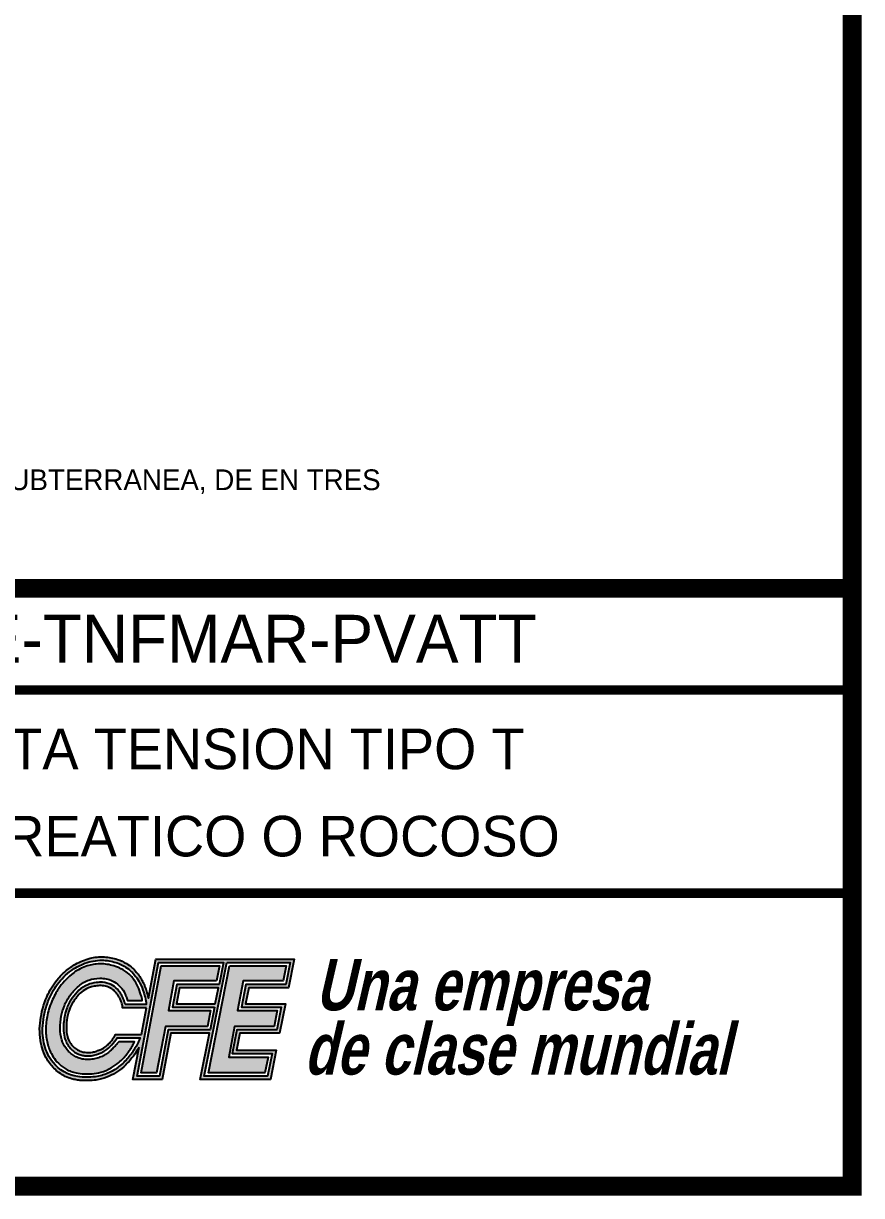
# Model space of a CAD drawing. Header units: centimetres. Extents: x 899 to 420531, y -3090 to 1299.
# Drawn here: x 11942 to 12397, y -3090 to -2454 of the extents above; entities that cross this region are included whole.
import ezdxf
from ezdxf.enums import TextEntityAlignment as Align

# ---------------------------------------------------------------- set-up
doc = ezdxf.new("R2010")
doc.units = ezdxf.units.CM
doc.header["$LTSCALE"] = 10
doc.header["$MEASUREMENT"] = 0
for name, color, linetype in [('DIM', 7, 'CONTINUOUS'), ('MARCO', 7, 'CONTINUOUS'), ('TEXTOS', 7, 'CONTINUOUS')]:
    doc.layers.add(name, color=color, linetype=linetype)
doc.layers.add('LOGO', color=7, linetype='CONTINUOUS', true_color=0x00a160)
doc.styles.get("Standard").update_dxf_attribs({"font": ''})
doc.styles.get('Standard').set_extended_font_data('Zurich Ex BT')

# ---------------------------------------------------------------- blocks, each defined once
blk = doc.blocks.new('CFE-logo')
at = {"layer": 'LOGO'}
h = blk.add_hatch(color=256, dxfattribs=at)
h.paths.add_polyline_path([(-6.296510397807237, 34.4916818916011, 0.05461740630246166), (-8.959600351910794, 35.72278897206188, 0.06951030570999486), (-12.94891472118138, 36.47425615014498, 0.073460864474819), (-17.11078311429612, 36.06672624592306, 0.07022840736737768), (-21.49611294675226, 34.29127117868644, 0.04372175075172762), (-24.22403921729909, 32.3860811294788, 0.03964056503590947), (-26.50265851508982, 30.15117404581066, 0.06764960202790933), (-29.65025044056765, 25.35131605320612, 0.07093087270709626), (-31.77053470380543, 18.49573520804698, 0.08340012204452067), (-31.89087380446497, 11.64099565361949, 0.09380797958747174), (-29.89741964908908, 5.90065387213156, 0.07353755055759147), (-27.54664304325936, 3.036961632679262, 0.03924338011328959), (-25.95177774486832, 1.755909290559078, 0.03704822304648912), (-24.48010143247478, 0.9096399478329076, 0.04182346526125651), (-22.64394674822663, 0.2136727140678722, 0.02725127495808759), (-21.21654704445906, -0.1115030895843176, 0.02294827641401336), (-19.74308065968296, -0.2940825158056093, 0.02724145192794626), (-17.50199876453166, -0.3439029426887714, 0.02806237995019272), (-15.38893496035687, -0.161239275167306, 0.05488975171690104), (-12.11454270030915, 0.6731359334538602, 0.05016510896624748), (-9.575303357056312, 1.943049787423238, 0.04074378850225784), (-7.115224353475831, 3.784855438792297, 0.04453040120692146), (-4.654561128989268, 6.389811781458111, 0.03382078490169994), (-2.990620391108401, 8.817051559514, 0.0108583748765775), (-2.522144233348563, 9.650642793351693), (-4.348928772966538, 0), (4.348928772966538, 0), (6.95900937231466, 13.78868442330556), (18.39428194145794, 13.78868442330555), (15.6577783206991, 0), (36.55852876366961, 0), (38.2812159559787, 8.680269916190824), (26.41691155976102, 8.680269916190824), (27.43072798821077, 13.78868442330555), (39.29503238442845, 13.78868442330554), (41.02018340686639, 22.48136907772718), (29.1558790106487, 22.48136907772718), (30.11324569053877, 27.30534479851622), (41.97755008675644, 27.30534479851621), (43.65895647932561, 35.7776091721463), (2.423468123248149, 35.7776091721463), (0.2264641274855776, 24.1711496697549, 0.02790874330514744), (-0.3386355930087994, 26.36070732293623, 0.001464242393477046), (-0.3738591819900954, 26.47000989519328, 0.0005775405462198427), (-0.3878786173449698, 26.51291246473286, -0.0094972228755269), (-0.4014760048173375, 26.55420575985274, 0.003355744004023597), (-0.4847165135558384, 26.80049882880843, 0.002539834284760729), (-0.5491609498878418, 26.98401108044514, 0.005278382754171127), (-0.686754219449508, 27.35710784048395, 0.01350396319447534), (-1.060247973366561, 28.26398706672147, 0.004306739415659427), (-1.184498546764264, 28.53739473104603, 0.02078572028461339), (-1.815043109464217, 29.76007670777726, 0.01640924761780566), (-2.341752042075861, 30.61776794909837, 0.06261771340831113), (-4.509199303621351, 33.17043331364229, 0.04711493818555301)])
h.paths.add_polyline_path([(-4.734965426265994, 32.01727752458784, -0.02601103704158121), (-3.884634559062569, 31.08223979666231, -0.04095499337793729), (-2.633476793491035, 29.27585337954557, -0.04500941731694892), (-1.377558125666461, 26.55714253055331, -0.05712467177259482), (-0.3919087103426406, 22.34058337550752), (-6.680561551347516, 22.34058337550752, 0.02279839287674798), (-6.868350948121439, 23.10643830149925, 0.02279491653787338), (-7.150418078066501, 23.92793454995333, 0.02457157799521932), (-7.536326419641107, 24.78069671209272, 0.02938814442134341), (-8.091427771424101, 25.7227468176838, 0.04070147577414797), (-8.994336631435196, 26.85803405836032, 0.08779479072258964), (-10.86669604374698, 28.24477220031514, 0.09583510346342396), (-13.34227987225979, 28.92031638158519, 0.05690798159638034), (-15.27141401434289, 28.84509226627674, 0.06530119784838427), (-17.80662865273927, 28.20284945532816, 0.09536274630520294), (-20.4112370815967, 26.54458949637629, 0.0474391522463431), (-22.43159921691369, 24.19975288644824, 0.02825649798465963), (-23.21414681429746, 22.98173735788066, 0.03607873827616925), (-23.9472240147173, 21.43393546303778, 0.04081136495026835), (-24.61598143789458, 19.14827818475393, 0.04681253519747575), (-25.04722512441153, 15.12574455335087, 0.0657990968029092), (-24.71608412697669, 12.54620370567429, 0.05292811789224829), (-24.0832251807828, 10.891920483104, 0.05558890679821955), (-23.14641598033248, 9.467507381299953, 0.0529603407597032), (-22.07110653374244, 8.422148369916016, 0.06847203035600848), (-20.53303992213676, 7.520746437267348, 0.05425346576825215), (-19.26960492110765, 7.148082829516454, 0.01280185938113514), (-18.97816832397752, 7.103071351832682, 0.02399264568712778), (-18.42194541307956, 7.058325275123167, 0.02536147956592134), (-17.64394778018612, 7.031080421406472, 0.0449305305096068), (-16.3279336871799, 7.123273184299677, 0.04441309390413085), (-14.89749177505305, 7.515071992238632, 0.01516485218980413), (-13.83948990754846, 7.937191300243796, 0.04259991342705424), (-12.7195626540148, 8.481809448302812, 0.07505838399164909), (-10.6252890669632, 10.28511029783684, 0.04454127457032122), (-9.090273235717753, 12.37312426237318), (-2.247245078577343, 12.37312426237318, -0.02135902557733132), (-2.825937637763282, 11.00637580011207, -0.04186261236938598), (-4.59175629360282, 7.963668050423422, -0.04806758004959507), (-7.060034521824853, 5.070963484369258, -0.05552387423611353), (-10.08709211679471, 2.730067128575854, -0.03328300441270373), (-11.79440835315724, 1.851509854316618, -0.06810329910996894), (-15.59666530229023, 0.824596865090399, -0.06907324557757347), (-20.7937249853559, 0.858644621710738, -0.1916997435432709), (-28.13427930552046, 5.07502950600832, -0.1089706363551577), (-30.6905588161301, 10.24048448058076, -0.08226676911593192), (-31.18941334699743, 16.00539538022849, -0.03328003329805639), (-30.67326686228693, 19.61698241505891, -0.04289584800808812), (-29.46884604748518, 23.59481552675223, -0.063819500008731), (-26.89221407695961, 28.25690212293171, -0.07847993833622813), (-22.64069263435066, 32.44686537477482, -0.05613615466590814), (-19.24148847250608, 34.34150247703805, -0.0881606893408291), (-14.21976727608915, 35.47082501593104, -0.07880256604528371), (-9.897919743229458, 34.95248538118923, -0.0731976230558367), (-6.559067520255418, 33.46910203047759, -0.05443891273859081)], flags=16)
h.paths.add_polyline_path([(-4.693981750047874, 30.51370969487504, -0.03803977150279726), (-3.718867730536916, 29.19974460989759, -0.03212800632440319), (-2.884733987303505, 27.66842962877401, -0.0386217443284832), (-1.96803531553212, 25.19712337900272, -0.03037641655776432), (-1.572316735970801, 23.46282245824543), (-5.959098054466832, 23.46282245824543, 0.025236024519904), (-6.391061382085775, 24.74554347300788, 0.03247070123040734), (-7.015493540437015, 26.09025832053661, 0.08988992102798381), (-8.441033991044183, 27.86901949957153, 0.08801543671562283), (-10.51824323876863, 29.38947855282649, 0.1141722855956241), (-14.23377464518896, 30.11540734783466, 0.08355277434780392), (-17.46357337178483, 29.5751308853989, 0.0929634662239191), (-20.48086267156449, 27.80471205602921, 0.04818764746455715), (-22.92199087639261, 25.21056397954633, 0.06447140314796265), (-24.76431864959216, 21.89520897863674, 0.04538941050132368), (-25.67576080447447, 18.8784387445452, 0.05370507618269075), (-26.03511390150175, 15.14679411715647, 0.07394225353532065), (-25.52738763676465, 11.75692565789813, 0.07737076578069099), (-24.35296012682831, 9.366685258250984, 0.04178444246087082), (-23.4884164653455, 8.33745043571137, 0.03674311427966918), (-22.57772221770764, 7.547068991063343, 0.04249620644418415), (-21.33951183579976, 6.777447989799324, 0.04224160556313636), (-19.98818927591019, 6.225097817909419, 0.08678789245952455), (-17.9723528865977, 5.935668712729352, 0.04858325746857263), (-16.19331816256997, 6.058101991609202, 0.04001428976853721), (-14.62636918385364, 6.462488681192291, 0.02551392852652476), (-13.19790081360565, 7.036740962524566, 0.04012411801331348), (-12.21780621637981, 7.619338520848066, 0.02741096232039362), (-11.18596656289595, 8.44081323216244, 0.02059841581465826), (-10.10817594580846, 9.484188184895007, 0.01342118704462691), (-9.28799797423039, 10.39193394409222, 0.01422153694216684), (-8.59457267931931, 11.24464677117751), (-3.878841773907066, 11.24464677117751, -0.0221839695413132), (-4.384240095864756, 10.21669028869591, -0.02168621380751024), (-5.215442106033221, 8.830784254076509, -0.02223639636346142), (-6.197232216304833, 7.476267374754617, -0.02353194729686248), (-7.28943821158455, 6.227557347733432, -0.02702634494222793), (-8.549573137232452, 5.055103671192123, -0.04620091163085697), (-10.85071924495601, 3.480682468248801, -0.06477815910257942), (-13.91611880832544, 2.145144124453063, -0.04894762432387258), (-16.54432332388899, 1.681905262222182, -0.03141503123658793), (-18.90835754050542, 1.648924703951522, -0.03984001520081339), (-21.25183737469787, 1.934527716114333, -0.03806649926063289), (-22.81579639033625, 2.386201865689571, -0.04069419037905949), (-24.23529712010409, 3.054036670541363, -0.03497056746679181), (-25.40753028767905, 3.842832845820062, -0.03158326459650688), (-26.53051360531595, 4.840817905349537, -0.05681780459441318), (-28.09470214786404, 6.773119988045117, -0.04097693038144998), (-29.08138682407664, 8.64914132692218, -0.03107014475345556), (-29.68289929069989, 10.34461959780206, -0.03012096205454438), (-30.09087281935019, 12.17169240509802, -0.03163299503541149), (-30.29142814815035, 14.24617641853576, -0.0335515264190674), (-30.20953748671096, 16.59234761508572, -0.02258747950272837), (-29.91842615742622, 18.61164286369168, -0.02588430789896709), (-29.34234484909647, 20.96547612241934, -0.02639293900054804), (-28.51138215785107, 23.28388257247994, -0.02611541179143687), (-27.52936667681754, 25.32478833267655, -0.02598572397314185), (-26.50852514415687, 26.98228253705835, -0.02835010005062691), (-24.79827430514965, 29.17613740392635, -0.04160646682348135), (-22.635909048311, 31.26916880461323, -0.03129794991818815), (-21.11245385560352, 32.35813484914196, -0.04414254160766188), (-18.95436483310084, 33.45380729518419, -0.03629332257717899), (-17.04046188310354, 34.06274748354697, -0.03610808719917766), (-15.26946776258288, 34.36137005480932, -0.04438211072121402), (-13.00161409192525, 34.37310528764004, -0.03661569038351905), (-11.03546559565883, 34.06391586216666, -0.03805715982496252), (-8.998474270170966, 33.42321684903169, -0.02785214294485721), (-7.6237573096316, 32.78260718214884, -0.02892910413472444), (-6.395553156416613, 32.03089857176838, -0.06443798320025317)], flags=0)
h.paths.add_polyline_path([(3.251934595940307, 34.7776091721463), (22.55974594134171, 34.7776091721463), (21.27525973879933, 28.30534479851622), (8.689131661990977, 28.30534479851621), (7.39741114011509, 21.48136907772718), (19.92097286888249, 21.48136907772718), (18.59274203647134, 14.78868442330554), (6.130542899622505, 14.78868442330554), (3.520462300274382, 1), (-3.141879323215797, 1)], flags=16)
h.paths.add_polyline_path([(-9.819904601359536, 26.29647020668135, -0.04207888722266777), (-9.102136898791503, 25.48696257471121, -0.02493859259106217), (-8.641550803984543, 24.81933196402659, -0.02906570500148078), (-8.17141029943576, 23.95181760721853, -0.03035344218857978), (-7.778755337081575, 22.96454398387559, -0.02250255994066131), (-7.582736269274745, 22.26749337290314, -0.04636509983876907), (-7.448054385608181, 21.32625189683614), (-0.3120508066638688, 21.32625189683614), (-1.81677611600298, 13.37700219189603), (-9.509089624185158, 13.37700219189603, -0.03206782523451158), (-10.47564553750388, 11.89079551345637, -0.02491854179449196), (-11.3538504170674, 10.82429166235735, -0.03742958906275732), (-12.38641988309955, 9.847588051529243, -0.07655115043887495), (-13.87557300637361, 8.966581792453045, -0.01706357145651964), (-15.15105153246095, 8.457930654414383, -0.04538257304239695), (-16.43357378751762, 8.117473984023697, -0.05082452318865547), (-18.16183042783648, 8.059769460735339, -0.09217682900299566), (-20.1340918882597, 8.446261114131831, -0.06882336534831189), (-21.49300665054934, 9.218576202475848, -0.04979792556070221), (-22.38360096384021, 10.05139459456696, -0.06127294796654656), (-23.30541071694217, 11.40690714899573, -0.06295243113051438), (-23.96061183966152, 13.21406312972049, -0.04850320835269624), (-24.17403071334458, 14.83549563136439, -0.0369120311351636), (-24.0027476521986, 17.63835705654718, -0.05611461386080243), (-23.24671832850733, 20.8601106365763, -0.06082564271173747), (-22.08995820400308, 23.13073527877646, -0.02594789992173129), (-21.11396543337808, 24.4490201777046, -0.04764626654074167), (-19.63485800255177, 26.01425089323327, -0.08392061586065666), (-17.60371616827442, 27.24887650740331, -0.0387798581384412), (-16.31544483306671, 27.64365180914646, -0.03185776087238666), (-14.74142818429318, 27.88770864949164, -0.06486149639923448), (-12.9708678823778, 27.84814002532044, -0.07840460827303787), (-11.22860751790011, 27.29128077213798, -0.03722810116435968), (-10.48924948339685, 26.84712219162183, -0.03674953510943583)], flags=16)
h.paths.add_polyline_path([(4.080401068632463, 33.7776091721463), (21.37926540158881, 33.77760917214631), (20.48655461206793, 29.30534479851622), (7.86066518929882, 29.30534479851622), (6.190361690364363, 20.48136907772718), (18.72519667919044, 20.48136907772718), (17.78848769402351, 15.78868442330554), (5.302076426930348, 15.78868442330554), (2.691995827582226, 2), (-1.93482987346507, 2)], flags=0)
h.paths.add_polyline_path([(9.517598134683132, 27.30534479851621), (21.07679964378594, 27.30534479851621), (20.11943296389586, 22.48136907772718), (8.60446058986583, 22.48136907772718)], flags=0)
h.paths.add_polyline_path([(23.57924896208894, 34.77760917214628), (42.440993363565, 34.77760917214628), (41.15650716102261, 28.30534479851622), (29.29220276480493, 28.30534479851621), (27.93791589488808, 21.48136907772718), (39.80222029110575, 21.48136907772718), (38.47398945869461, 14.78868442330554), (26.60968506247692, 14.78868442330555), (25.1989484440004, 7.680269916190824), (37.06325284021808, 7.680269916190823), (35.73748583793576, 1.000000000000014), (16.87574143645974, 0.9999999999999998)], flags=16)
h.paths.add_polyline_path([(24.40029188782279, 33.7776091721463), (41.22303024780439, 33.7776091721463), (40.33546423528877, 29.30534479851622), (28.42863840454444, 29.30534479851622), (26.75833490560998, 20.48136907772718), (38.58425717534516, 20.48136907772718), (37.65294653296078, 15.78868442330554), (25.87004964217596, 15.78868442330555), (24.14590430198246, 6.680269916190823), (35.84528972445747, 6.680269916190809), (34.91644291220193, 2.000000000000015), (18.09370455222034, 2)], flags=0)
for points in [[(-2.522144233348563, 9.650642793351693, -0.01085837487654112), (-2.990620391106766, 8.817051559516756, -0.0338207849017749), (-4.654561128991325, 6.389811781455506, -0.04453040120692905), (-7.115224353478773, 3.784855438789691, -0.04074378850219944), (-9.575303357055908, 1.94304978742349, -0.05016510896625151), (-12.11454270030892, 0.6731359334539491, -0.05488975171687822), (-15.38893496035524, -0.1612392751670768, -0.02806237995025136), (-17.50199876453444, -0.3439029426888567, -0.02724145192788688), (-19.74308065968086, -0.2940825158057692, -0.02294827641397561), (-21.21654704445458, -0.111503089585085, -0.02725127495816718), (-22.64394674822636, 0.2136727140677976, -0.04182346526129489), (-24.48010143247615, 0.9096399478335684, -0.0370482230464749), (-25.95177774486904, 1.755909290559572, -0.0392433801132728), (-27.54664304325936, 3.036961632679265, -0.07353755055758934), (-29.89741964908902, 5.900653872131471, -0.09380797958740457), (-31.89087380446431, 11.64099565361508, -0.0834001220445772), (-31.7705347038054, 18.49573520804717, -0.07093087270710469), (-29.6502504405672, 25.35131605320706, -0.06764960202780099), (-26.50265851509517, 30.15117404580451, -0.03964056503603178), (-24.22403921729779, 32.38608112947989, -0.0437217507517252), (-21.49611294675095, 34.2912711786872, -0.07022840736751514), (-17.11078311428566, 36.06672624592566, -0.07346086447458627), (-12.94891472118385, 36.4742561501451, -0.06951030570998058), (-8.959600351913927, 35.72278897206293, -0.05461740630257115), (-6.296510397805029, 34.49168189159977, -0.04711493818549436), (-4.509199303621493, 33.17043331364242, -0.06261771340832342), (-2.341752042075605, 30.61776794909798, -0.01640924761797104), (-1.815043109458962, 29.76007670776804, -0.0207857202842771), (-1.18449854676917, 28.53739473105659, -0.00430673941580356), (-1.060247973367204, 28.26398706672293, -0.01350396319416297), (-0.6867542194581446, 27.35710784050664, -0.005278382755616425), (-0.5491609498594059, 26.98401108036546, -0.002539834286506766), (-0.4847165134845497, 26.80049882860209, -0.003355744001207115), (-0.4014760048173045, 26.55420575985264, 0.009497222875509108), (-0.3878786173449598, 26.51291246473284, -0.0005775405496265508), (-0.3738591819076831, 26.47000989494009, -0.00146424238987273), (-0.3386355930137839, 26.36070732295187, -0.02790874330535002), (0.2264641274855776, 24.1711496697549), (2.423468123248149, 35.7776091721463), (43.65895647932561, 35.7776091721463), (41.97755008675645, 27.30534479851622), (30.11324569053877, 27.30534479851622), (29.1558790106487, 22.48136907772718), (41.02018340686639, 22.48136907772718), (39.29503238442846, 13.78868442330554), (27.43072798821077, 13.78868442330555), (26.41691155976101, 8.680269916190824), (38.2812159559787, 8.680269916190824), (36.55852876366962, 0), (15.6577783206991, 0), (18.39428194145794, 13.78868442330555), (6.959009372314661, 13.78868442330555), (4.348928772966538, 0), (-4.348928772966538, 0)], [(-6.680561551347516, 22.34058337550752, 0.02279839287674799), (-6.868350948121439, 23.10643830149925, 0.02279491653787338), (-7.150418078066501, 23.92793454995333, 0.02457157799521933), (-7.536326419641107, 24.78069671209272, 0.02938814442134341), (-8.091427771424101, 25.7227468176838, 0.04070147577414797), (-8.994336631435196, 26.85803405836032, 0.08779479072258967), (-10.86669604374698, 28.24477220031514, 0.09728210814308355), (-13.38091816680357, 28.92312035744911, 0.05576612440212751), (-15.27141401434289, 28.84509226627674, 0.06530119784838427), (-17.80662865273927, 28.20284945532816, 0.09536274630520294), (-20.4112370815967, 26.54458949637629, 0.04743915224634311), (-22.43159921691369, 24.19975288644824, 0.02825649798465963), (-23.21414681429746, 22.98173735788066, 0.03607873827616925), (-23.9472240147173, 21.43393546303778, 0.04081136495026835), (-24.61598143789458, 19.14827818475393, 0.04681253519747575), (-25.04722512441153, 15.12574455335087, 0.06579909680290918), (-24.71608412697669, 12.54620370567429, 0.05292811789224827), (-24.0832251807828, 10.891920483104, 0.05558890679821955), (-23.14641598033248, 9.467507381299953, 0.05296034075970322), (-22.07110653374244, 8.422148369916016, 0.06847203035600848), (-20.53303992213676, 7.520746437267348, 0.05425346576825214), (-19.26960492110765, 7.148082829516454, 0.01280185938113514), (-18.97816832397752, 7.103071351832682, 0.02399264568712779), (-18.42194541307956, 7.058325275123167, 0.02536147956592134), (-17.64394778018612, 7.031080421406472, 0.0449305305096068), (-16.3279336871799, 7.123273184299677, 0.04441309390413083), (-14.89749177505305, 7.515071992238632, 0.01516485218980413), (-13.83948990754846, 7.937191300243796, 0.04259991342705424), (-12.7195626540148, 8.481809448302812, 0.07505838399164909), (-10.6252890669632, 10.28511029783684, 0.04454127457032122), (-9.090273235717753, 12.37312426237318), (-2.247245078577343, 12.37312426237318, -0.02135902557733132), (-2.825937637763282, 11.00637580011207, -0.04186261236938598), (-4.59175629360282, 7.963668050423422, -0.04806758004959506), (-7.060034521824853, 5.070963484369258, -0.05552387423611352), (-10.08709211679471, 2.730067128575854, -0.03328300441270373), (-11.79440835315724, 1.851509854316618, -0.06810329910996894), (-15.59666530229023, 0.824596865090399, -0.06907324557757348), (-20.7937249853559, 0.858644621710738, -0.1916997435432709), (-28.13427930552046, 5.07502950600832, -0.1089706363551577), (-30.6905588161301, 10.24048448058076, -0.08226676911593193), (-31.18941334699743, 16.00539538022849, -0.03328003329805638), (-30.67326686228693, 19.61698241505891, -0.04289584800808811), (-29.46884604748518, 23.59481552675223, -0.06381950000873103), (-26.89221407695961, 28.25690212293171, -0.07847993833622813), (-22.64069263435066, 32.44686537477482, -0.05613615466590813), (-19.24148847250608, 34.34150247703805, -0.08816068934082909), (-14.21976727608915, 35.47082501593104, -0.07880256604528368), (-9.897919743229458, 34.95248538118923, -0.0731976230558367), (-6.559067520255418, 33.46910203047759, -0.05443891273859081), (-4.734965426265994, 32.01727752458784, -0.02601103704158121), (-3.884634559062569, 31.08223979666231, -0.04095499337793729), (-2.633476793491035, 29.27585337954557, -0.04500941731694892), (-1.377558125666461, 26.55714253055331, -0.05712467177259481), (-0.3919087103426406, 22.34058337550752)], [(-2.884733987303676, 27.66842962877438, 0.03331415836690862), (-3.753356632182332, 29.2541029962498, 0.03785662474049673), (-4.731112673759224, 30.55629329382951, 0.06284118657393117), (-6.395553156416511, 32.0308985717683, 0.0289291041349251), (-7.623757309640297, 32.7826071821535, 0.02785214294481021), (-8.998474270177748, 33.4232168490344, 0.03805715982501481), (-11.0354655956688, 34.06391586216898, 0.03661569038330827), (-13.00161409192403, 34.37310528763994, 0.04438211072121229), (-15.26946776258158, 34.36137005480944, 0.03610808719919825), (-17.04046188310326, 34.06274748354704, 0.03629332257714261), (-18.95436483309871, 33.45380729518504, 0.04414254160981407), (-21.11245385570167, 32.3581348490807, 0.03129794991620894), (-22.6359090483089, 31.26916880461495, 0.04100384470659334), (-24.76954124989393, 29.20891573210196, 0.02879434716773311), (-26.5085251441585, 26.98228253705599, 0.0259857239730623), (-27.52936667681605, 25.32478833267926, 0.02611541179144649), (-28.5113821578502, 23.28388257248203, 0.02639293900058952), (-29.34234484909694, 20.9654761224178, 0.02588430789892278), (-29.91842615742574, 18.61164286369417, 0.02258747950275004), (-30.2095374867109, 16.5923476150863, 0.03355152641909914), (-30.2914281481503, 14.24617641853412, 0.03163299503533595), (-30.09087281935072, 12.17169240510131, 0.03012096205466291), (-29.68289929069878, 10.34461959779819, 0.03107014475327746), (-29.0813868240791, 8.64914132692796, 0.04097693038159861), (-28.09470214786329, 6.773119988043931, 0.05681780459437692), (-26.53051360531607, 4.840817905349667, 0.03158326459648568), (-25.40753028767999, 3.842832845820794, 0.03497056746685639), (-24.23529712010286, 3.054036670540654, 0.04069419037897527), (-22.81579639033796, 2.386201865690211, 0.03806649926067242), (-21.25183737469801, 1.93452771611436, 0.03984001520082219), (-18.90835754050504, 1.648924703951508, 0.0315629103465776), (-16.53322716305504, 1.682761972359643, 0.04874350310804318), (-13.91611880832573, 2.145144124452983, 0.06477815910258633), (-10.85071924495595, 3.48068246824883, 0.04620091163084689), (-8.549573137232873, 5.055103671191773, 0.027026344942175), (-7.289438211587267, 6.22755734773061, 0.02294546980335788), (-6.222997111110327, 7.443930059933308, 0.02278598260804015), (-5.215442106034043, 8.830784254075255, 0.02168621380755129), (-4.384240095864008, 10.21669028869728, 0.02218396954128301), (-3.878841773907066, 11.24464677117751), (-8.59457267931931, 11.24464677117751, -0.01422153694216835), (-9.287997974230464, 10.39193394409213, -0.01342118704464484), (-10.10817594580967, 9.484188184893739, -0.0198174441886305), (-11.14356717704499, 8.478722458084874, -0.02859305055480929), (-12.21780621638096, 7.619338520847251, -0.04012411801326642), (-13.19790081360571, 7.036740962524533, -0.02551392852646177), (-14.62636918385012, 6.462488681193506, -0.04001428976863911), (-16.19331816257035, 6.058101991609135, -0.04858325746856135), (-17.97235288659768, 5.935668712729353, -0.086787892459521), (-19.98818927591009, 6.225097817909386, -0.04224160556306542), (-21.33951183579748, 6.777447989798162, -0.04249620644424473), (-22.57772221770725, 7.547068991063057, -0.03674311427961559), (-23.48841646534392, 8.337450435709783, -0.04178444246095006), (-24.35296012682849, 9.366685258251238, -0.0773707657806939), (-25.52738763676477, 11.75692565789852, -0.07394225353531089), (-26.03511390150175, 15.14679411715643, -0.05370507618269905), (-25.67576080447436, 18.87843874454573, -0.04538941050130344), (-24.76431864959248, 21.89520897863594, -0.06447140314797843), (-22.92199087639257, 25.21056397954638, -0.04818764746452859), (-20.48086267156603, 27.80471205602787, -0.09296346622396831), (-17.46357337178502, 29.57513088539883, -0.08355277434781082), (-14.23377464518889, 30.11540734783466, -0.1141722855956205), (-10.51824323876867, 29.3894785528265, -0.08801543671562471), (-8.441033991044172, 27.86901949957152, -0.08988992102800918), (-7.015493540436701, 26.09025832053604, -0.03247070123039048), (-6.391061382085816, 24.74554347300798, -0.02523602451990612), (-5.959098054466832, 23.46282245824543), (-1.572316735970801, 23.46282245824543, 0.0303764165577716), (-1.968035315532241, 25.19712337900313, 0.03862174432848281)]]:
    blk.add_lwpolyline(points, format="xyb", close=True, dxfattribs=at)
for points in [[(19.92097286888249, 21.48136907772718), (18.59274203647133, 14.78868442330554), (6.130542899622505, 14.78868442330554), (3.520462300274382, 1), (-3.141879323215797, 1), (3.251934595940305, 34.7776091721463), (22.55974594134171, 34.7776091721463), (21.27525973879933, 28.30534479851622), (8.689131661990977, 28.30534479851622), (7.397411140115089, 21.48136907772718), (19.92097286888249, 21.48136907772718)], [(20.48655461206793, 29.30534479851622), (7.860665189298821, 29.30534479851622), (6.190361690364362, 20.48136907772718), (18.72519667919044, 20.48136907772718), (17.78848769402351, 15.78868442330554), (5.302076426930348, 15.78868442330554), (2.691995827582225, 2), (-1.93482987346507, 2), (4.080401068632462, 33.7776091721463), (21.3792654015888, 33.7776091721463)], [(23.57924896208895, 34.77760917214628), (42.440993363565, 34.77760917214628), (41.15650716102261, 28.30534479851622), (29.29220276480493, 28.30534479851622), (27.93791589488809, 21.48136907772718), (39.80222029110576, 21.48136907772718), (38.47398945869461, 14.78868442330554), (26.60968506247692, 14.78868442330555), (25.1989484440004, 7.680269916190824), (37.06325284021808, 7.680269916190824), (35.73748583793577, 1.000000000000014), (16.87574143645974, 1)], [(24.40029188782278, 33.7776091721463), (41.22303024780438, 33.7776091721463), (40.33546423528877, 29.30534479851622), (28.42863840454444, 29.30534479851622), (26.75833490560998, 20.48136907772718), (38.58425717534517, 20.48136907772718), (37.65294653296078, 15.78868442330554), (25.87004964217596, 15.78868442330555), (24.14590430198246, 6.680269916190824), (35.84528972445747, 6.680269916190809), (34.91644291220192, 2.000000000000014), (18.09370455222034, 2)], [(20.11943296389587, 22.48136907772718), (21.07679964378594, 27.30534479851622), (9.517598134683134, 27.30534479851622), (8.60446058986583, 22.48136907772718)]]:
    blk.add_lwpolyline(points, close=True, dxfattribs=at)
blk.add_lwpolyline([(-0.312050806672751, 21.32625189683614), (-7.448054385608181, 21.32625189683614, 0.04636509983879221), (-7.582736269274854, 22.2674933729036, 0.02250255994067145), (-7.778755337081826, 22.96454398387635, 0.03035344218868481), (-8.17141029943766, 23.95181760722258, 0.02906570500135961), (-8.641550803984735, 24.8193319640269, 0.02493859259105768), (-9.102136898791635, 25.48696257471138, 0.0420788872226713), (-9.81990460135976, 26.29647020668156, 0.03674953510919445), (-10.48924948339245, 26.84712219161872, 0.03722810116468452), (-11.22860751790203, 27.29128077213895, 0.07840460827285942), (-12.97086788237581, 27.84814002532013, 0.06486149639930362), (-14.74142818429305, 27.88770864949166, 0.03185776087242064), (-16.31544483306823, 27.64365180914612, 0.03877985813838308), (-17.603716168274, 27.24887650740348, 0.08392061586067376), (-19.63485800255179, 26.01425089323325, 0.04764626654074028), (-21.11396543337806, 24.44902017770463, 0.02594789992174218), (-22.08995820400344, 23.13073527877592, 0.06082564271171078), (-23.24671832850718, 20.86011063657674, 0.05611461386081193), (-24.00274765219861, 17.63835705654708, 0.03691203113516048), (-24.17403071334459, 14.83549563136452, 0.04850320835269576), (-23.96061183966156, 13.21406312972064, 0.06295243113054821), (-23.30541071694177, 11.40690714899495, 0.06236375461121761), (-22.36432079246202, 10.0294905597558, 0.04860623560738316), (-21.49300665054916, 9.218576202475703, 0.06882336534829149), (-20.13409188825991, 8.446261114131914, 0.09217682900300728), (-18.16183042783646, 8.059769460735339, 0.05082452318865316), (-16.43357378751767, 8.11747398402369, 0.04538257304238432), (-15.15105153246135, 8.457930654414241, 0.0170635714565238), (-13.87557300637369, 8.966581792453013, 0.07655115043887863), (-12.38641988309956, 9.847588051529243, 0.03742958906257927), (-11.35385041707195, 10.82429166235235, 0.02491854179465281), (-10.47564553750259, 11.8907955134581, 0.0320678252344726), (-9.509089624185158, 13.37700219189603), (-1.816776116011859, 13.37700219189603)], format="xyb", dxfattribs=at)
blk.add_lwpolyline([(-1.816776116007297, 13.37700219187322), (-0.3120508066681893, 21.32625189681332)], dxfattribs=at)
blk = doc.blocks.new('CFE-empresa')
at = {"layer": 'LOGO'}
blk.add_blockref('CFE-logo', (-46.50179870730017, 2.842170943040401e-14), dxfattribs=at)
at = {"layer": 'LOGO', "char_height": 15.27854635544427, "attachment_point": 4, "line_spacing_factor": 0.75}
for s, insert, width in [('\\pi3.3868;{\\fHelvetica Narrow|b1|i0|c0|p34;\\Q13;\\W0.9;Una empresa}', (0, 25.90337890861012), 107.2820876919154), ('{\\fHelvetica Narrow|b1|i0|c0|p34;\\Q13;\\W0.9;de clase mundial}', (0, 8.992072631722607), 135.3030886427341)]:
    blk.add_mtext(s, dxfattribs=dict(at, insert=insert, width=width))
blk = doc.blocks.new('Marco-Reg')
at = {"layer": 'MARCO', "linetype": 'Continuous', "const_width": 10.19138869004976}
for points in [[(12391.4845252621, -3085.065296483201), (12391.4845252621, -542.6777964832254), (8462.340207080324, -542.6777964832254), (8462.340207080324, -3085.065296483199)], [(11470.45961108888, -3085.065296483201), (12391.4845252621, -3085.065296483201), (12391.4845252621, -2760.760749239106), (11470.45961108888, -2760.760749239106)]]:
    blk.add_lwpolyline(points, close=True, dxfattribs=at)
at = {"layer": 'MARCO', "linetype": 'Continuous', "const_width": 5.095694345025107}
for points in [[(11470.45961108888, -2815.892522270602), (12391.4845252621, -2815.892522270602)], [(11470.45961108888, -2926.156068333597), (12391.4845252621, -2926.156068333587)]]:
    blk.add_lwpolyline(points, dxfattribs=at)
at = {"layer": 'LOGO', "xscale": 1.822500000000218, "yscale": 1.822500000000218, "zscale": 1.822500000000082}
blk.add_blockref('CFE-empresa', (12094.05230118908, -3027.195818076092), dxfattribs=at)

msp = doc.modelspace()

# ---------------------------------------------------------------- linework, layer by layer
at = {"layer": 'DIM'}
msp.add_line((12391.4845252621, -3085.065296483201), (12391.4845252621, -3025.065296483201), dxfattribs=at)

# ---------------------------------------------------------------- block references
msp.add_blockref('Marco-Reg', (0, 0), dxfattribs=at)

# ---------------------------------------------------------------- texts
at = {"layer": 'TEXTOS'}
for s, height, p in [('NORMA CFE-TNFMAR-PVATT', 25.9443637795276, (11976.56303231488, -2801.129681283259)), ('REGISTRO PARA ALTA TENSION TIPO T', 22, (11930.97206817531, -2858.925072495582)), ('TERRENO CON NIVEL FREATICO O ROCOSO', 22, (11914.14223872421, -2906.209034724347))]:
    msp.add_text(s, height=height, dxfattribs=at).set_placement(p, align=Align.CENTER)
at = {"layer": 'TEXTOS', "insert": (11467.82725845515, -2667.948494920489), "char_height": 11.24255763779529, "width": 769.2226244558785, "attachment_point": 1}
msp.add_mtext('\\pl2.776;{\\H1.513x;USO:\\H0.6609x;\\P\\pl12.95;ALOJAR CABLES DE ENERGIA EN LINEAS DE ALTA TENSION SUBTERRANEA, DE EN TRES DIRECCIONES PARA TENSIONES DE 69, 115 Y 138 KV}', dxfattribs=at)

doc.saveas('drawing.dxf')
